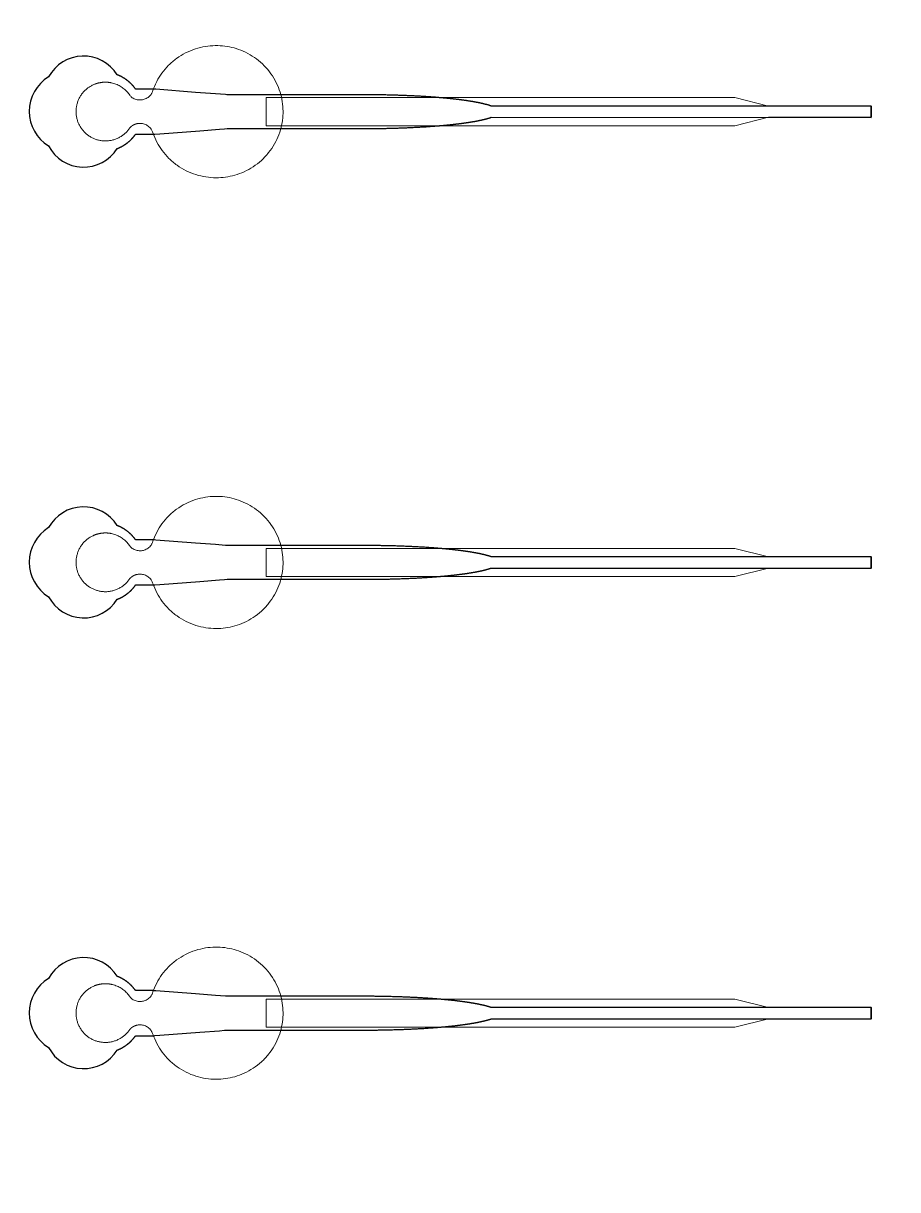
# Model space of a CAD drawing. Header units: inches. Extents: x -52997 to 52003, y -52254 to 52746.
# Drawn here: x -7131 to -3252, y 2758 to 7933 of the extents above; entities that cross this region are included whole.
import ezdxf

# ---------------------------------------------------------------- set-up
doc = ezdxf.new("R2010")
doc.units = ezdxf.units.IN
doc.header["$MEASUREMENT"] = 0
doc.layers.add('1', color=1, linetype='Continuous')
doc.layers.add('2', color=140, linetype='Continuous', lineweight=0)
doc.layers.add('3', color=90, linetype='Continuous', lineweight=0)

msp = doc.modelspace()

# ---------------------------------------------------------------- linework, layer by layer
at = {"layer": '1'}
for points in [[(-16283.4, -47485.7), (0, -47485.7), (16283.4, -47485.7, 5.999107)], [(-16250, -47285.7), (0, -47285.7), (16250, -47285.7, 5.986812)], [(-13685.8, -45485.7), (0, -45485.7), (13685.8, -45485.7, 6.794322)], [(-6714.9, 7377.2), (-6714.5, 7377.3), (-6713.7, 7377.6), (-6712.9, 7378), (-6712, 7378.3), (-6711.2, 7378.6), (-6710.3, 7379), (-6709.5, 7379.4), (-6708.6, 7379.7), (-6707.8, 7380.1), (-6706.9, 7380.5), (-6706.1, 7380.8), (-6705.2, 7381.2), (-6704.3, 7381.6), (-6703.5, 7382), (-6702.6, 7382.4), (-6701.8, 7382.8), (-6700.9, 7383.3), (-6700.1, 7383.7), (-6699.2, 7384.1), (-6698.3, 7384.5), (-6697.5, 7385), (-6696.6, 7385.4), (-6695.8, 7385.9), (-6694.9, 7386.3), (-6694.1, 7386.8), (-6693.2, 7387.3), (-6692.3, 7387.8), (-6691.5, 7388.2), (-6690.6, 7388.7), (-6689.8, 7389.2), (-6688.9, 7389.7), (-6688.1, 7390.2), (-6687.2, 7390.8), (-6686.4, 7391.3), (-6685.5, 7391.8), (-6684.7, 7392.3), (-6683.8, 7392.9), (-6683, 7393.4), (-6682.1, 7393.9), (-6681.3, 7394.5), (-6680.5, 7395.1), (-6679.6, 7395.6), (-6678.8, 7396.2), (-6677.9, 7396.8), (-6677.1, 7397.3), (-6676.3, 7397.9), (-6675.5, 7398.5), (-6674.6, 7399.1), (-6673.8, 7399.7), (-6673, 7400.3), (-6672.2, 7400.9), (-6671.4, 7401.5), (-6670.6, 7402.2), (-6669.7, 7402.8), (-6668.9, 7403.4), (-6668.1, 7404), (-6667.3, 7404.7), (-6666.5, 7405.3), (-6665.8, 7406), (-6665, 7406.6), (-6664.2, 7407.3), (-6663.4, 7407.9), (-6662.6, 7408.6), (-6661.9, 7409.3), (-6661.1, 7409.9), (-6660.3, 7410.6), (-6659.6, 7411.3), (-6658.8, 7412), (-6658.1, 7412.7), (-6657.3, 7413.4), (-6656.6, 7414), (-6655.8, 7414.7), (-6655.1, 7415.4), (-6654.4, 7416.2), (-6653.6, 7416.9), (-6652.9, 7417.6), (-6652.2, 7418.3), (-6651.5, 7419), (-6650.8, 7419.7), (-6650.1, 7420.5), (-6649.4, 7421.2), (-6648.7, 7421.9), (-6648, 7422.6), (-6647.3, 7423.4), (-6646.7, 7424.1), (-6646, 7424.9), (-6645.3, 7425.6), (-6644.7, 7426.3), (-6644, 7427.1), (-6643.4, 7427.8), (-6642.7, 7428.6), (-6642.1, 7429.3), (-6641.5, 7430.1), (-6640.9, 7430.8), (-6640.2, 7431.6), (-6639.6, 7432.4), (-6639, 7433.1), (-6638.4, 7433.9), (-6637.8, 7434.7), (-6637.3, 7435.4), (-6636.7, 7436.2), (-6636.1, 7436.9), (-6635.5, 7437.7), (-6635, 7438.5), (-6634.4, 7439.3), (-6633.9, 7440), (-6633.3, 7440.8), (-6589.8, 7440.8), (-6568, 7440.8), (-6557.1, 7440.8), (-6554.3, 7440.8), (-6553, 7440.8), (-6552.9, 7440.8), (-6552.9, 7440.8), (-6552.9, 7440.8), (-6552.9, 7440.8), (-6552.9, 7440.8), (-6552.8, 7440.8), (-6552.5, 7440.8), (-6551.8, 7440.9), (-6550.4, 7441), (-6547.6, 7441.2), (-6525.5, 7442.9), (-6348.9, 7456.4), (-6260.6, 7463.2), (-6238.5, 7464.9), (-6227.5, 7465.8), (-6227.1, 7465.8), (-6227, 7465.8), (-6227, 7465.8), (-6227, 7465.8), (-6226.9, 7465.8), (-6226.5, 7465.8), (-5966, 7465.8), (-5959.7, 7465.8), (-5947.1, 7465.8), (-5846.6, 7465.8), (-5645.6, 7465.8), (-5633, 7465.8), (-5626.8, 7465.8), (-5623.6, 7465.8), (-5622, 7465.8), (-5621.6, 7465.8), (-5621.5, 7465.8), (-5621.4, 7465.8), (-5621.3, 7465.8), (-5621.3, 7465.8), (-5621.3, 7465.8), (-5620.7, 7465.8), (-5616.1, 7465.8), (-5611.5, 7465.8), (-5606.9, 7465.8), (-5602.2, 7465.8), (-5597.6, 7465.9), (-5592.9, 7465.9), (-5588.3, 7465.9), (-5583.6, 7465.9), (-5578.9, 7466), (-5574.2, 7466), (-5569.5, 7466.1), (-5564.8, 7466.1), (-5560, 7466.2), (-5555.3, 7466.3), (-5550.5, 7466.3), (-5545.8, 7466.4), (-5541, 7466.5), (-5536.2, 7466.6), (-5531.5, 7466.6), (-5526.7, 7466.7), (-5521.9, 7466.8), (-5517.1, 7466.9), (-5512.3, 7467), (-5507.4, 7467.2), (-5502.6, 7467.3), (-5497.8, 7467.4), (-5493, 7467.5), (-5488.2, 7467.7), (-5483.3, 7467.8), (-5478.5, 7468), (-5473.7, 7468.1), (-5468.8, 7468.3), (-5464, 7468.4), (-5459.2, 7468.6), (-5454.3, 7468.8), (-5449.5, 7468.9), (-5444.7, 7469.1), (-5439.9, 7469.3), (-5435, 7469.5), (-5430.2, 7469.7), (-5425.4, 7469.9), (-5420.6, 7470.1), (-5415.8, 7470.3), (-5411, 7470.6), (-5406.2, 7470.8), (-5401.4, 7471), (-5396.6, 7471.3), (-5391.9, 7471.5), (-5387.1, 7471.7), (-5382.4, 7472), (-5377.6, 7472.3), (-5372.9, 7472.5), (-5368.2, 7472.8), (-5363.5, 7473.1), (-5358.8, 7473.4), (-5354.1, 7473.6), (-5349.4, 7473.9), (-5344.8, 7474.2), (-5340.1, 7474.5), (-5335.5, 7474.8), (-5330.9, 7475.2), (-5326.3, 7475.5), (-5321.7, 7475.8), (-5319.4, 7476), (-5317.2, 7476.1), (-5314.9, 7476.3), (-5312.6, 7476.5), (-5310.4, 7476.7), (-5308.1, 7476.8), (-5305.9, 7477), (-5303.6, 7477.2), (-5301.4, 7477.3), (-5299.1, 7477.5), (-5296.9, 7477.7), (-5294.7, 7477.9), (-5292.5, 7478.1), (-5290.3, 7478.2), (-5288, 7478.4), (-5285.8, 7478.6), (-5283.6, 7478.8), (-5281.4, 7479), (-5279.3, 7479.2), (-5277.1, 7479.4), (-5274.9, 7479.6), (-5272.7, 7479.7), (-5270.6, 7479.9), (-5268.4, 7480.1), (-5266.3, 7480.3), (-5264.1, 7480.5), (-5262, 7480.7), (-5259.9, 7480.9), (-5257.7, 7481.1), (-5255.6, 7481.3), (-5253.5, 7481.5), (-5251.4, 7481.7), (-5249.3, 7481.9), (-5247.2, 7482.2), (-5245.1, 7482.4), (-5243, 7482.6), (-5241, 7482.8), (-5238.9, 7483), (-5236.9, 7483.2), (-5234.8, 7483.4), (-5232.8, 7483.6), (-5230.7, 7483.9), (-5228.7, 7484.1), (-5226.7, 7484.3), (-5224.7, 7484.5), (-5222.7, 7484.7), (-5220.7, 7485), (-5218.7, 7485.2), (-5216.7, 7485.4), (-5214.7, 7485.6), (-5212.8, 7485.9), (-5210.8, 7486.1), (-5208.9, 7486.3), (-5206.9, 7486.6), (-5205, 7486.8), (-5203.1, 7487), (-5201.1, 7487.3), (-5199.2, 7487.5), (-5197.3, 7487.7), (-5195.4, 7488), (-5193.6, 7488.2), (-5191.7, 7488.4), (-5189.8, 7488.7), (-5188, 7488.9), (-5186.1, 7489.2), (-5184.3, 7489.4), (-5182.5, 7489.6), (-5180.6, 7489.9), (-5178.8, 7490.1), (-5177, 7490.4), (-5175.2, 7490.6), (-5173.4, 7490.9), (-5171.7, 7491.1), (-5169.9, 7491.4), (-5168.1, 7491.6), (-5166.4, 7491.9), (-5164.6, 7492.1), (-5162.9, 7492.4), (-5161.2, 7492.7), (-5159.5, 7492.9), (-5157.8, 7493.2), (-5156.1, 7493.4), (-5154.4, 7493.7), (-5152.7, 7493.9), (-5151.1, 7494.2), (-5149.4, 7494.5), (-5147.8, 7494.7), (-5146.1, 7495), (-5144.5, 7495.3), (-5142.9, 7495.5), (-5141.3, 7495.8), (-5139.7, 7496.1), (-5138.1, 7496.3), (-5136.6, 7496.6), (-5135, 7496.9), (-5133.4, 7497.1), (-5131.9, 7497.4), (-5130.4, 7497.7), (-5128.8, 7497.9), (-5127.3, 7498.2), (-5125.8, 7498.5), (-5124.3, 7498.8), (-5122.9, 7499), (-5121.4, 7499.3), (-5119.9, 7499.6), (-5118.5, 7499.9), (-5117, 7500.1), (-5115.6, 7500.4), (-5114.2, 7500.7), (-5112.8, 7501), (-5111.4, 7501.3), (-5110, 7501.5), (-5108.6, 7501.8), (-5107.3, 7502.1), (-5105.9, 7502.4), (-5104.6, 7502.7), (-5103.2, 7503), (-5101.9, 7503.2), (-5100.6, 7503.5), (-5099.3, 7503.8), (-5098, 7504.1), (-5096.7, 7504.4), (-5095.4, 7504.7), (-5094.2, 7505), (-5092.9, 7505.3), (-5091.7, 7505.5), (-5090.5, 7505.8), (-5089.3, 7506.1), (-5088.1, 7506.4), (-5086.9, 7506.7), (-5085.7, 7507), (-5084.5, 7507.3), (-5083.4, 7507.6), (-5082.2, 7507.9), (-5081.1, 7508.2), (-5079.9, 7508.5), (-5078.8, 7508.7), (-5077.7, 7509), (-5076.6, 7509.3), (-5075.5, 7509.6), (-5074.5, 7509.9), (-5073.4, 7510.2), (-5072.4, 7510.5), (-5071.3, 7510.8), (-5070.3, 7511.1), (-5069.3, 7511.4), (-5068.3, 7511.7), (-5067.3, 7512), (-5066.3, 7512.3), (-5065.3, 7512.6), (-5064.4, 7512.9), (-5063.4, 7513.2), (-5062.5, 7513.5), (-5061.5, 7513.8), (-5060.6, 7514.1), (-5059.7, 7514.4), (-5058.8, 7514.7), (-5057.9, 7515), (-5057.1, 7515.3), (-5055.7, 7515.8), (-3370, 7515.6), (-3370, 7565.8), (-5055.6, 7565.8), (-5055.9, 7565.9), (-5056.7, 7566.2), (-5057.6, 7566.5), (-5058.5, 7566.8), (-5059.4, 7567.1), (-5060.3, 7567.4), (-5061.2, 7567.7), (-5062.1, 7568), (-5063.1, 7568.3), (-5064, 7568.6), (-5065, 7568.9), (-5065.9, 7569.2), (-5066.9, 7569.5), (-5067.9, 7569.8), (-5068.9, 7570.1), (-5069.9, 7570.4), (-5071, 7570.7), (-5072, 7571), (-5073.1, 7571.3), (-5074.1, 7571.6), (-5075.2, 7571.9), (-5076.3, 7572.2), (-5077.4, 7572.5), (-5078.5, 7572.8), (-5079.6, 7573), (-5080.7, 7573.3), (-5081.9, 7573.6), (-5083, 7573.9), (-5084.2, 7574.2), (-5085.3, 7574.5), (-5086.5, 7574.8), (-5087.7, 7575.1), (-5088.9, 7575.4), (-5090.1, 7575.7), (-5091.3, 7576), (-5092.6, 7576.3), (-5093.8, 7576.5), (-5095.1, 7576.8), (-5096.4, 7577.1), (-5097.6, 7577.4), (-5098.9, 7577.7), (-5100.2, 7578), (-5101.5, 7578.3), (-5102.9, 7578.6), (-5104.2, 7578.8), (-5105.5, 7579.1), (-5106.9, 7579.4), (-5108.3, 7579.7), (-5109.6, 7580), (-5111, 7580.3), (-5112.4, 7580.5), (-5113.8, 7580.8), (-5115.3, 7581.1), (-5116.7, 7581.4), (-5118.1, 7581.7), (-5119.6, 7581.9), (-5121, 7582.2), (-5122.5, 7582.5), (-5124, 7582.8), (-5125.5, 7583), (-5127, 7583.3), (-5128.5, 7583.6), (-5130, 7583.9), (-5131.5, 7584.1), (-5133.1, 7584.4), (-5134.6, 7584.7), (-5136.2, 7584.9), (-5137.8, 7585.2), (-5139.4, 7585.5), (-5141, 7585.7), (-5142.6, 7586), (-5144.2, 7586.3), (-5145.8, 7586.5), (-5147.4, 7586.8), (-5149.1, 7587.1), (-5150.7, 7587.3), (-5152.4, 7587.6), (-5154.1, 7587.9), (-5155.7, 7588.1), (-5157.4, 7588.4), (-5159.1, 7588.6), (-5160.8, 7588.9), (-5162.6, 7589.1), (-5164.3, 7589.4), (-5166, 7589.7), (-5167.8, 7589.9), (-5169.5, 7590.2), (-5171.3, 7590.4), (-5173.1, 7590.7), (-5174.9, 7590.9), (-5176.6, 7591.2), (-5178.4, 7591.4), (-5180.3, 7591.6), (-5182.1, 7591.9), (-5183.9, 7592.1), (-5185.7, 7592.4), (-5187.6, 7592.6), (-5189.4, 7592.9), (-5191.3, 7593.1), (-5193.2, 7593.3), (-5195.1, 7593.6), (-5197, 7593.8), (-5198.8, 7594.1), (-5200.8, 7594.3), (-5202.7, 7594.5), (-5204.6, 7594.8), (-5206.5, 7595), (-5208.5, 7595.2), (-5210.4, 7595.5), (-5212.4, 7595.7), (-5214.3, 7595.9), (-5216.3, 7596.1), (-5218.3, 7596.4), (-5220.3, 7596.6), (-5222.3, 7596.8), (-5224.3, 7597), (-5226.3, 7597.2), (-5228.3, 7597.5), (-5230.3, 7597.7), (-5232.3, 7597.9), (-5234.4, 7598.1), (-5236.4, 7598.3), (-5238.5, 7598.5), (-5240.5, 7598.8), (-5242.6, 7599), (-5244.7, 7599.2), (-5246.8, 7599.4), (-5248.8, 7599.6), (-5250.9, 7599.8), (-5253, 7600), (-5255.1, 7600.2), (-5257.3, 7600.4), (-5259.4, 7600.6), (-5261.5, 7600.8), (-5263.6, 7601), (-5265.8, 7601.2), (-5267.9, 7601.4), (-5270.1, 7601.6), (-5272.2, 7601.8), (-5274.4, 7602), (-5276.6, 7602.2), (-5278.7, 7602.4), (-5280.9, 7602.6), (-5283.1, 7602.8), (-5285.3, 7602.9), (-5287.5, 7603.1), (-5289.7, 7603.3), (-5291.9, 7603.5), (-5294.1, 7603.7), (-5296.4, 7603.8), (-5298.6, 7604), (-5300.8, 7604.2), (-5303, 7604.4), (-5305.3, 7604.6), (-5307.5, 7604.7), (-5309.8, 7604.9), (-5312, 7605.1), (-5314.3, 7605.2), (-5316.6, 7605.4), (-5318.8, 7605.6), (-5323.4, 7605.9), (-5327.9, 7606.2), (-5332.5, 7606.5), (-5337.1, 7606.9), (-5341.7, 7607.2), (-5346.4, 7607.5), (-5351, 7607.8), (-5355.7, 7608), (-5360.4, 7608.3), (-5365, 7608.6), (-5369.7, 7608.9), (-5374.4, 7609.2), (-5379.2, 7609.4), (-5383.9, 7609.7), (-5388.6, 7609.9), (-5393.4, 7610.2), (-5398.1, 7610.4), (-5402.9, 7610.7), (-5407.7, 7610.9), (-5412.4, 7611.1), (-5417.2, 7611.3), (-5422, 7611.5), (-5426.8, 7611.7), (-5431.6, 7611.9), (-5436.4, 7612.1), (-5441.2, 7612.3), (-5446, 7612.5), (-5450.8, 7612.7), (-5455.6, 7612.9), (-5460.4, 7613.1), (-5465.2, 7613.2), (-5470, 7613.4), (-5474.8, 7613.5), (-5479.7, 7613.7), (-5484.5, 7613.8), (-5489.3, 7614), (-5494.1, 7614.1), (-5498.9, 7614.2), (-5503.7, 7614.3), (-5508.4, 7614.5), (-5513.2, 7614.6), (-5518, 7614.7), (-5522.8, 7614.8), (-5527.5, 7614.9), (-5532.3, 7615), (-5537.1, 7615.1), (-5541.8, 7615.1), (-5546.5, 7615.2), (-5551.3, 7615.3), (-5556, 7615.4), (-5560.7, 7615.4), (-5565.4, 7615.5), (-5570.1, 7615.5), (-5574.8, 7615.6), (-5579.4, 7615.6), (-5584.1, 7615.7), (-5588.7, 7615.7), (-5593.4, 7615.7), (-5598, 7615.7), (-5602.6, 7615.8), (-5607.2, 7615.8), (-5609.5, 7615.8), (-5610.1, 7615.8), (-5610.4, 7615.8), (-5610.5, 7615.8), (-5610.7, 7615.8), (-5612.3, 7615.8), (-5618.7, 7615.8), (-5631.4, 7615.8), (-5682.4, 7615.8), (-5886.3, 7615.8), (-5937.3, 7615.8), (-5962.8, 7615.8), (-5969.2, 7615.8), (-5970.8, 7615.8), (-6226.6, 7615.8), (-6227, 7615.8), (-6227, 7615.8), (-6227, 7615.8), (-6227.1, 7615.8), (-6227.2, 7615.8), (-6227.5, 7615.8), (-6228.9, 7615.9), (-6234.4, 7616.3), (-6278.6, 7619.7), (-6366.9, 7626.5), (-6543.5, 7640.1), (-6549.1, 7640.5), (-6551.8, 7640.7), (-6552.5, 7640.8), (-6552.8, 7640.8), (-6552.9, 7640.8), (-6552.9, 7640.8), (-6552.9, 7640.8), (-6552.9, 7640.8), (-6552.9, 7640.8), (-6553, 7640.8), (-6553.3, 7640.8), (-6556.1, 7640.8), (-6561.5, 7640.8), (-6572.4, 7640.8), (-6594.2, 7640.8), (-6616, 7640.8), (-6626.9, 7640.8), (-6632.3, 7640.8), (-6633, 7640.8), (-6633.2, 7640.8), (-6633.3, 7640.8), (-6633.3, 7640.8), (-6633.3, 7640.8), (-6633.3, 7640.8), (-6633.4, 7640.8), (-6633.7, 7641.4), (-6634.5, 7642.5), (-6635.4, 7643.6), (-6636.2, 7644.7), (-6637, 7645.9), (-6637.9, 7647), (-6638.7, 7648.1), (-6639.6, 7649.2), (-6640.5, 7650.3), (-6641.4, 7651.4), (-6642.3, 7652.5), (-6643.2, 7653.6), (-6644.2, 7654.7), (-6645.1, 7655.8), (-6646.1, 7656.9), (-6647.1, 7658), (-6648.1, 7659.1), (-6649.1, 7660.2), (-6650.1, 7661.2), (-6651.1, 7662.3), (-6652.1, 7663.4), (-6653.2, 7664.4), (-6654.3, 7665.5), (-6655.3, 7666.5), (-6656.4, 7667.6), (-6657.5, 7668.6), (-6658.6, 7669.6), (-6659.8, 7670.6), (-6660.9, 7671.6), (-6662, 7672.6), (-6663.2, 7673.6), (-6664.4, 7674.6), (-6665.5, 7675.6), (-6666.7, 7676.6), (-6667.9, 7677.5), (-6669.1, 7678.5), (-6670.3, 7679.4), (-6671.6, 7680.4), (-6672.8, 7681.3), (-6674.1, 7682.2), (-6675.3, 7683.1), (-6676.6, 7684), (-6677.9, 7684.9), (-6679.2, 7685.8), (-6680.5, 7686.7), (-6681.8, 7687.5), (-6683.1, 7688.4), (-6684.4, 7689.2), (-6685.7, 7690), (-6687.1, 7690.8), (-6688.4, 7691.6), (-6689.7, 7692.4), (-6691.1, 7693.2), (-6692.5, 7694), (-6693.8, 7694.7), (-6695.2, 7695.5), (-6696.6, 7696.2), (-6698, 7696.9), (-6699.4, 7697.6), (-6700.8, 7698.3), (-6702.2, 7699), (-6703.6, 7699.7), (-6705, 7700.3), (-6706.4, 7700.9), (-6707.8, 7701.6), (-6709.3, 7702.2), (-6710.7, 7702.8), (-6712.1, 7703.3), (-6713.6, 7703.9), (-6714.8, 7704.4, 0.576044), (-7019.4, 7695.1, 0.560065), (-7019.4, 7388.6, 0.578435)], [(-6714.9, 5377.2), (-6714.5, 5377.3), (-6713.7, 5377.6), (-6712.9, 5378), (-6712, 5378.3), (-6711.2, 5378.6), (-6710.3, 5379), (-6709.5, 5379.4), (-6708.6, 5379.7), (-6707.8, 5380.1), (-6706.9, 5380.5), (-6706.1, 5380.8), (-6705.2, 5381.2), (-6704.3, 5381.6), (-6703.5, 5382), (-6702.6, 5382.4), (-6701.8, 5382.8), (-6700.9, 5383.3), (-6700.1, 5383.7), (-6699.2, 5384.1), (-6698.3, 5384.5), (-6697.5, 5385), (-6696.6, 5385.4), (-6695.8, 5385.9), (-6694.9, 5386.3), (-6694.1, 5386.8), (-6693.2, 5387.3), (-6692.3, 5387.8), (-6691.5, 5388.2), (-6690.6, 5388.7), (-6689.8, 5389.2), (-6688.9, 5389.7), (-6688.1, 5390.2), (-6687.2, 5390.8), (-6686.4, 5391.3), (-6685.5, 5391.8), (-6684.7, 5392.3), (-6683.8, 5392.9), (-6683, 5393.4), (-6682.1, 5393.9), (-6681.3, 5394.5), (-6680.5, 5395.1), (-6679.6, 5395.6), (-6678.8, 5396.2), (-6677.9, 5396.8), (-6677.1, 5397.3), (-6676.3, 5397.9), (-6675.5, 5398.5), (-6674.6, 5399.1), (-6673.8, 5399.7), (-6673, 5400.3), (-6672.2, 5400.9), (-6671.4, 5401.5), (-6670.6, 5402.2), (-6669.7, 5402.8), (-6668.9, 5403.4), (-6668.1, 5404), (-6667.3, 5404.7), (-6666.5, 5405.3), (-6665.8, 5406), (-6665, 5406.6), (-6664.2, 5407.3), (-6663.4, 5407.9), (-6662.6, 5408.6), (-6661.9, 5409.3), (-6661.1, 5409.9), (-6660.3, 5410.6), (-6659.6, 5411.3), (-6658.8, 5412), (-6658.1, 5412.7), (-6657.3, 5413.4), (-6656.6, 5414), (-6655.8, 5414.7), (-6655.1, 5415.4), (-6654.4, 5416.2), (-6653.6, 5416.9), (-6652.9, 5417.6), (-6652.2, 5418.3), (-6651.5, 5419), (-6650.8, 5419.7), (-6650.1, 5420.5), (-6649.4, 5421.2), (-6648.7, 5421.9), (-6648, 5422.6), (-6647.3, 5423.4), (-6646.7, 5424.1), (-6646, 5424.9), (-6645.3, 5425.6), (-6644.7, 5426.3), (-6644, 5427.1), (-6643.4, 5427.8), (-6642.7, 5428.6), (-6642.1, 5429.3), (-6641.5, 5430.1), (-6640.9, 5430.8), (-6640.2, 5431.6), (-6639.6, 5432.4), (-6639, 5433.1), (-6638.4, 5433.9), (-6637.8, 5434.7), (-6637.3, 5435.4), (-6636.7, 5436.2), (-6636.1, 5436.9), (-6635.5, 5437.7), (-6635, 5438.5), (-6634.4, 5439.3), (-6633.9, 5440), (-6633.3, 5440.8), (-6589.8, 5440.8), (-6568, 5440.8), (-6557.1, 5440.8), (-6554.3, 5440.8), (-6553, 5440.8), (-6552.9, 5440.8), (-6552.9, 5440.8), (-6552.9, 5440.8), (-6552.9, 5440.8), (-6552.9, 5440.8), (-6552.8, 5440.8), (-6552.5, 5440.8), (-6551.8, 5440.9), (-6550.4, 5441), (-6547.6, 5441.2), (-6525.5, 5442.9), (-6348.9, 5456.4), (-6260.6, 5463.2), (-6238.5, 5464.9), (-6227.5, 5465.8), (-6227.1, 5465.8), (-6227, 5465.8), (-6227, 5465.8), (-6227, 5465.8), (-6226.9, 5465.8), (-6226.5, 5465.8), (-5966, 5465.8), (-5959.7, 5465.8), (-5947.1, 5465.8), (-5846.6, 5465.8), (-5645.6, 5465.8), (-5633, 5465.8), (-5626.8, 5465.8), (-5623.6, 5465.8), (-5622, 5465.8), (-5621.6, 5465.8), (-5621.5, 5465.8), (-5621.4, 5465.8), (-5621.3, 5465.8), (-5621.3, 5465.8), (-5621.3, 5465.8), (-5620.7, 5465.8), (-5616.1, 5465.8), (-5611.5, 5465.8), (-5606.9, 5465.8), (-5602.2, 5465.8), (-5597.6, 5465.9), (-5592.9, 5465.9), (-5588.3, 5465.9), (-5583.6, 5465.9), (-5578.9, 5466), (-5574.2, 5466), (-5569.5, 5466.1), (-5564.8, 5466.1), (-5560, 5466.2), (-5555.3, 5466.3), (-5550.5, 5466.3), (-5545.8, 5466.4), (-5541, 5466.5), (-5536.2, 5466.6), (-5531.5, 5466.6), (-5526.7, 5466.7), (-5521.9, 5466.8), (-5517.1, 5466.9), (-5512.3, 5467), (-5507.4, 5467.2), (-5502.6, 5467.3), (-5497.8, 5467.4), (-5493, 5467.5), (-5488.2, 5467.7), (-5483.3, 5467.8), (-5478.5, 5468), (-5473.7, 5468.1), (-5468.8, 5468.3), (-5464, 5468.4), (-5459.2, 5468.6), (-5454.3, 5468.8), (-5449.5, 5468.9), (-5444.7, 5469.1), (-5439.9, 5469.3), (-5435, 5469.5), (-5430.2, 5469.7), (-5425.4, 5469.9), (-5420.6, 5470.1), (-5415.8, 5470.3), (-5411, 5470.6), (-5406.2, 5470.8), (-5401.4, 5471), (-5396.6, 5471.3), (-5391.9, 5471.5), (-5387.1, 5471.7), (-5382.4, 5472), (-5377.6, 5472.3), (-5372.9, 5472.5), (-5368.2, 5472.8), (-5363.5, 5473.1), (-5358.8, 5473.4), (-5354.1, 5473.6), (-5349.4, 5473.9), (-5344.8, 5474.2), (-5340.1, 5474.5), (-5335.5, 5474.8), (-5330.9, 5475.2), (-5326.3, 5475.5), (-5321.7, 5475.8), (-5319.4, 5476), (-5317.2, 5476.1), (-5314.9, 5476.3), (-5312.6, 5476.5), (-5310.4, 5476.7), (-5308.1, 5476.8), (-5305.9, 5477), (-5303.6, 5477.2), (-5301.4, 5477.3), (-5299.1, 5477.5), (-5296.9, 5477.7), (-5294.7, 5477.9), (-5292.5, 5478.1), (-5290.3, 5478.2), (-5288, 5478.4), (-5285.8, 5478.6), (-5283.6, 5478.8), (-5281.4, 5479), (-5279.3, 5479.2), (-5277.1, 5479.4), (-5274.9, 5479.6), (-5272.7, 5479.7), (-5270.6, 5479.9), (-5268.4, 5480.1), (-5266.3, 5480.3), (-5264.1, 5480.5), (-5262, 5480.7), (-5259.9, 5480.9), (-5257.7, 5481.1), (-5255.6, 5481.3), (-5253.5, 5481.5), (-5251.4, 5481.7), (-5249.3, 5481.9), (-5247.2, 5482.2), (-5245.1, 5482.4), (-5243, 5482.6), (-5241, 5482.8), (-5238.9, 5483), (-5236.9, 5483.2), (-5234.8, 5483.4), (-5232.8, 5483.6), (-5230.7, 5483.9), (-5228.7, 5484.1), (-5226.7, 5484.3), (-5224.7, 5484.5), (-5222.7, 5484.7), (-5220.7, 5485), (-5218.7, 5485.2), (-5216.7, 5485.4), (-5214.7, 5485.6), (-5212.8, 5485.9), (-5210.8, 5486.1), (-5208.9, 5486.3), (-5206.9, 5486.6), (-5205, 5486.8), (-5203.1, 5487), (-5201.1, 5487.3), (-5199.2, 5487.5), (-5197.3, 5487.7), (-5195.4, 5488), (-5193.6, 5488.2), (-5191.7, 5488.4), (-5189.8, 5488.7), (-5188, 5488.9), (-5186.1, 5489.2), (-5184.3, 5489.4), (-5182.5, 5489.6), (-5180.6, 5489.9), (-5178.8, 5490.1), (-5177, 5490.4), (-5175.2, 5490.6), (-5173.4, 5490.9), (-5171.7, 5491.1), (-5169.9, 5491.4), (-5168.1, 5491.6), (-5166.4, 5491.9), (-5164.6, 5492.1), (-5162.9, 5492.4), (-5161.2, 5492.7), (-5159.5, 5492.9), (-5157.8, 5493.2), (-5156.1, 5493.4), (-5154.4, 5493.7), (-5152.7, 5493.9), (-5151.1, 5494.2), (-5149.4, 5494.5), (-5147.8, 5494.7), (-5146.1, 5495), (-5144.5, 5495.3), (-5142.9, 5495.5), (-5141.3, 5495.8), (-5139.7, 5496.1), (-5138.1, 5496.3), (-5136.6, 5496.6), (-5135, 5496.9), (-5133.4, 5497.1), (-5131.9, 5497.4), (-5130.4, 5497.7), (-5128.8, 5497.9), (-5127.3, 5498.2), (-5125.8, 5498.5), (-5124.3, 5498.8), (-5122.9, 5499), (-5121.4, 5499.3), (-5119.9, 5499.6), (-5118.5, 5499.9), (-5117, 5500.1), (-5115.6, 5500.4), (-5114.2, 5500.7), (-5112.8, 5501), (-5111.4, 5501.3), (-5110, 5501.5), (-5108.6, 5501.8), (-5107.3, 5502.1), (-5105.9, 5502.4), (-5104.6, 5502.7), (-5103.2, 5503), (-5101.9, 5503.2), (-5100.6, 5503.5), (-5099.3, 5503.8), (-5098, 5504.1), (-5096.7, 5504.4), (-5095.4, 5504.7), (-5094.2, 5505), (-5092.9, 5505.3), (-5091.7, 5505.5), (-5090.5, 5505.8), (-5089.3, 5506.1), (-5088.1, 5506.4), (-5086.9, 5506.7), (-5085.7, 5507), (-5084.5, 5507.3), (-5083.4, 5507.6), (-5082.2, 5507.9), (-5081.1, 5508.2), (-5079.9, 5508.5), (-5078.8, 5508.7), (-5077.7, 5509), (-5076.6, 5509.3), (-5075.5, 5509.6), (-5074.5, 5509.9), (-5073.4, 5510.2), (-5072.4, 5510.5), (-5071.3, 5510.8), (-5070.3, 5511.1), (-5069.3, 5511.4), (-5068.3, 5511.7), (-5067.3, 5512), (-5066.3, 5512.3), (-5065.3, 5512.6), (-5064.4, 5512.9), (-5063.4, 5513.2), (-5062.5, 5513.5), (-5061.5, 5513.8), (-5060.6, 5514.1), (-5059.7, 5514.4), (-5058.8, 5514.7), (-5057.9, 5515), (-5057.1, 5515.3), (-5055.7, 5515.8), (-3370, 5515.6), (-3370, 5565.8), (-5055.6, 5565.8), (-5055.9, 5565.9), (-5056.7, 5566.2), (-5057.6, 5566.5), (-5058.5, 5566.8), (-5059.4, 5567.1), (-5060.3, 5567.4), (-5061.2, 5567.7), (-5062.1, 5568), (-5063.1, 5568.3), (-5064, 5568.6), (-5065, 5568.9), (-5065.9, 5569.2), (-5066.9, 5569.5), (-5067.9, 5569.8), (-5068.9, 5570.1), (-5069.9, 5570.4), (-5071, 5570.7), (-5072, 5571), (-5073.1, 5571.3), (-5074.1, 5571.6), (-5075.2, 5571.9), (-5076.3, 5572.2), (-5077.4, 5572.5), (-5078.5, 5572.8), (-5079.6, 5573), (-5080.7, 5573.3), (-5081.9, 5573.6), (-5083, 5573.9), (-5084.2, 5574.2), (-5085.3, 5574.5), (-5086.5, 5574.8), (-5087.7, 5575.1), (-5088.9, 5575.4), (-5090.1, 5575.7), (-5091.3, 5576), (-5092.6, 5576.3), (-5093.8, 5576.5), (-5095.1, 5576.8), (-5096.4, 5577.1), (-5097.6, 5577.4), (-5098.9, 5577.7), (-5100.2, 5578), (-5101.5, 5578.3), (-5102.9, 5578.6), (-5104.2, 5578.8), (-5105.5, 5579.1), (-5106.9, 5579.4), (-5108.3, 5579.7), (-5109.6, 5580), (-5111, 5580.3), (-5112.4, 5580.5), (-5113.8, 5580.8), (-5115.3, 5581.1), (-5116.7, 5581.4), (-5118.1, 5581.7), (-5119.6, 5581.9), (-5121, 5582.2), (-5122.5, 5582.5), (-5124, 5582.8), (-5125.5, 5583), (-5127, 5583.3), (-5128.5, 5583.6), (-5130, 5583.9), (-5131.5, 5584.1), (-5133.1, 5584.4), (-5134.6, 5584.7), (-5136.2, 5584.9), (-5137.8, 5585.2), (-5139.4, 5585.5), (-5141, 5585.7), (-5142.6, 5586), (-5144.2, 5586.3), (-5145.8, 5586.5), (-5147.4, 5586.8), (-5149.1, 5587.1), (-5150.7, 5587.3), (-5152.4, 5587.6), (-5154.1, 5587.9), (-5155.7, 5588.1), (-5157.4, 5588.4), (-5159.1, 5588.6), (-5160.8, 5588.9), (-5162.6, 5589.1), (-5164.3, 5589.4), (-5166, 5589.7), (-5167.8, 5589.9), (-5169.5, 5590.2), (-5171.3, 5590.4), (-5173.1, 5590.7), (-5174.9, 5590.9), (-5176.6, 5591.2), (-5178.4, 5591.4), (-5180.3, 5591.6), (-5182.1, 5591.9), (-5183.9, 5592.1), (-5185.7, 5592.4), (-5187.6, 5592.6), (-5189.4, 5592.9), (-5191.3, 5593.1), (-5193.2, 5593.3), (-5195.1, 5593.6), (-5197, 5593.8), (-5198.8, 5594.1), (-5200.8, 5594.3), (-5202.7, 5594.5), (-5204.6, 5594.8), (-5206.5, 5595), (-5208.5, 5595.2), (-5210.4, 5595.5), (-5212.4, 5595.7), (-5214.3, 5595.9), (-5216.3, 5596.1), (-5218.3, 5596.4), (-5220.3, 5596.6), (-5222.3, 5596.8), (-5224.3, 5597), (-5226.3, 5597.2), (-5228.3, 5597.5), (-5230.3, 5597.7), (-5232.3, 5597.9), (-5234.4, 5598.1), (-5236.4, 5598.3), (-5238.5, 5598.5), (-5240.5, 5598.8), (-5242.6, 5599), (-5244.7, 5599.2), (-5246.8, 5599.4), (-5248.8, 5599.6), (-5250.9, 5599.8), (-5253, 5600), (-5255.1, 5600.2), (-5257.3, 5600.4), (-5259.4, 5600.6), (-5261.5, 5600.8), (-5263.6, 5601), (-5265.8, 5601.2), (-5267.9, 5601.4), (-5270.1, 5601.6), (-5272.2, 5601.8), (-5274.4, 5602), (-5276.6, 5602.2), (-5278.7, 5602.4), (-5280.9, 5602.6), (-5283.1, 5602.8), (-5285.3, 5602.9), (-5287.5, 5603.1), (-5289.7, 5603.3), (-5291.9, 5603.5), (-5294.1, 5603.7), (-5296.4, 5603.8), (-5298.6, 5604), (-5300.8, 5604.2), (-5303, 5604.4), (-5305.3, 5604.6), (-5307.5, 5604.7), (-5309.8, 5604.9), (-5312, 5605.1), (-5314.3, 5605.2), (-5316.6, 5605.4), (-5318.8, 5605.6), (-5323.4, 5605.9), (-5327.9, 5606.2), (-5332.5, 5606.5), (-5337.1, 5606.9), (-5341.7, 5607.2), (-5346.4, 5607.5), (-5351, 5607.8), (-5355.7, 5608), (-5360.4, 5608.3), (-5365, 5608.6), (-5369.7, 5608.9), (-5374.4, 5609.2), (-5379.2, 5609.4), (-5383.9, 5609.7), (-5388.6, 5609.9), (-5393.4, 5610.2), (-5398.1, 5610.4), (-5402.9, 5610.7), (-5407.7, 5610.9), (-5412.4, 5611.1), (-5417.2, 5611.3), (-5422, 5611.5), (-5426.8, 5611.7), (-5431.6, 5611.9), (-5436.4, 5612.1), (-5441.2, 5612.3), (-5446, 5612.5), (-5450.8, 5612.7), (-5455.6, 5612.9), (-5460.4, 5613.1), (-5465.2, 5613.2), (-5470, 5613.4), (-5474.8, 5613.5), (-5479.7, 5613.7), (-5484.5, 5613.8), (-5489.3, 5614), (-5494.1, 5614.1), (-5498.9, 5614.2), (-5503.7, 5614.3), (-5508.4, 5614.5), (-5513.2, 5614.6), (-5518, 5614.7), (-5522.8, 5614.8), (-5527.5, 5614.9), (-5532.3, 5615), (-5537.1, 5615.1), (-5541.8, 5615.1), (-5546.5, 5615.2), (-5551.3, 5615.3), (-5556, 5615.4), (-5560.7, 5615.4), (-5565.4, 5615.5), (-5570.1, 5615.5), (-5574.8, 5615.6), (-5579.4, 5615.6), (-5584.1, 5615.7), (-5588.7, 5615.7), (-5593.4, 5615.7), (-5598, 5615.7), (-5602.6, 5615.8), (-5607.2, 5615.8), (-5609.5, 5615.8), (-5610.1, 5615.8), (-5610.4, 5615.8), (-5610.5, 5615.8), (-5610.7, 5615.8), (-5612.3, 5615.8), (-5618.7, 5615.8), (-5631.4, 5615.8), (-5682.4, 5615.8), (-5886.3, 5615.8), (-5937.3, 5615.8), (-5962.8, 5615.8), (-5969.2, 5615.8), (-5970.8, 5615.8), (-6226.6, 5615.8), (-6227, 5615.8), (-6227, 5615.8), (-6227, 5615.8), (-6227.1, 5615.8), (-6227.2, 5615.8), (-6227.5, 5615.8), (-6228.9, 5615.9), (-6234.4, 5616.3), (-6278.6, 5619.7), (-6366.9, 5626.5), (-6543.5, 5640.1), (-6549.1, 5640.5), (-6551.8, 5640.7), (-6552.5, 5640.8), (-6552.8, 5640.8), (-6552.9, 5640.8), (-6552.9, 5640.8), (-6552.9, 5640.8), (-6552.9, 5640.8), (-6552.9, 5640.8), (-6553, 5640.8), (-6553.3, 5640.8), (-6556.1, 5640.8), (-6561.5, 5640.8), (-6572.4, 5640.8), (-6594.2, 5640.8), (-6616, 5640.8), (-6626.9, 5640.8), (-6632.3, 5640.8), (-6633, 5640.8), (-6633.2, 5640.8), (-6633.3, 5640.8), (-6633.3, 5640.8), (-6633.3, 5640.8), (-6633.3, 5640.8), (-6633.4, 5640.8), (-6633.7, 5641.4), (-6634.5, 5642.5), (-6635.4, 5643.6), (-6636.2, 5644.7), (-6637, 5645.9), (-6637.9, 5647), (-6638.7, 5648.1), (-6639.6, 5649.2), (-6640.5, 5650.3), (-6641.4, 5651.4), (-6642.3, 5652.5), (-6643.2, 5653.6), (-6644.2, 5654.7), (-6645.1, 5655.8), (-6646.1, 5656.9), (-6647.1, 5658), (-6648.1, 5659.1), (-6649.1, 5660.2), (-6650.1, 5661.2), (-6651.1, 5662.3), (-6652.1, 5663.4), (-6653.2, 5664.4), (-6654.3, 5665.5), (-6655.3, 5666.5), (-6656.4, 5667.6), (-6657.5, 5668.6), (-6658.6, 5669.6), (-6659.8, 5670.6), (-6660.9, 5671.6), (-6662, 5672.6), (-6663.2, 5673.6), (-6664.4, 5674.6), (-6665.5, 5675.6), (-6666.7, 5676.6), (-6667.9, 5677.5), (-6669.1, 5678.5), (-6670.3, 5679.4), (-6671.6, 5680.4), (-6672.8, 5681.3), (-6674.1, 5682.2), (-6675.3, 5683.1), (-6676.6, 5684), (-6677.9, 5684.9), (-6679.2, 5685.8), (-6680.5, 5686.7), (-6681.8, 5687.5), (-6683.1, 5688.4), (-6684.4, 5689.2), (-6685.7, 5690), (-6687.1, 5690.8), (-6688.4, 5691.6), (-6689.7, 5692.4), (-6691.1, 5693.2), (-6692.5, 5694), (-6693.8, 5694.7), (-6695.2, 5695.5), (-6696.6, 5696.2), (-6698, 5696.9), (-6699.4, 5697.6), (-6700.8, 5698.3), (-6702.2, 5699), (-6703.6, 5699.7), (-6705, 5700.3), (-6706.4, 5700.9), (-6707.8, 5701.6), (-6709.3, 5702.2), (-6710.7, 5702.8), (-6712.1, 5703.3), (-6713.6, 5703.9), (-6714.8, 5704.4, 0.576044), (-7019.4, 5695.1, 0.560065), (-7019.4, 5388.6, 0.578435)], [(-6714.9, 3377.2), (-6714.5, 3377.3), (-6713.7, 3377.6), (-6712.9, 3378), (-6712, 3378.3), (-6711.2, 3378.6), (-6710.3, 3379), (-6709.5, 3379.4), (-6708.6, 3379.7), (-6707.8, 3380.1), (-6706.9, 3380.5), (-6706.1, 3380.8), (-6705.2, 3381.2), (-6704.3, 3381.6), (-6703.5, 3382), (-6702.6, 3382.4), (-6701.8, 3382.8), (-6700.9, 3383.3), (-6700.1, 3383.7), (-6699.2, 3384.1), (-6698.3, 3384.5), (-6697.5, 3385), (-6696.6, 3385.4), (-6695.8, 3385.9), (-6694.9, 3386.3), (-6694.1, 3386.8), (-6693.2, 3387.3), (-6692.3, 3387.8), (-6691.5, 3388.2), (-6690.6, 3388.7), (-6689.8, 3389.2), (-6688.9, 3389.7), (-6688.1, 3390.2), (-6687.2, 3390.8), (-6686.4, 3391.3), (-6685.5, 3391.8), (-6684.7, 3392.3), (-6683.8, 3392.9), (-6683, 3393.4), (-6682.1, 3393.9), (-6681.3, 3394.5), (-6680.5, 3395.1), (-6679.6, 3395.6), (-6678.8, 3396.2), (-6677.9, 3396.8), (-6677.1, 3397.3), (-6676.3, 3397.9), (-6675.5, 3398.5), (-6674.6, 3399.1), (-6673.8, 3399.7), (-6673, 3400.3), (-6672.2, 3400.9), (-6671.4, 3401.5), (-6670.6, 3402.2), (-6669.7, 3402.8), (-6668.9, 3403.4), (-6668.1, 3404), (-6667.3, 3404.7), (-6666.5, 3405.3), (-6665.8, 3406), (-6665, 3406.6), (-6664.2, 3407.3), (-6663.4, 3407.9), (-6662.6, 3408.6), (-6661.9, 3409.3), (-6661.1, 3409.9), (-6660.3, 3410.6), (-6659.6, 3411.3), (-6658.8, 3412), (-6658.1, 3412.7), (-6657.3, 3413.4), (-6656.6, 3414), (-6655.8, 3414.7), (-6655.1, 3415.4), (-6654.4, 3416.2), (-6653.6, 3416.9), (-6652.9, 3417.6), (-6652.2, 3418.3), (-6651.5, 3419), (-6650.8, 3419.7), (-6650.1, 3420.5), (-6649.4, 3421.2), (-6648.7, 3421.9), (-6648, 3422.6), (-6647.3, 3423.4), (-6646.7, 3424.1), (-6646, 3424.9), (-6645.3, 3425.6), (-6644.7, 3426.3), (-6644, 3427.1), (-6643.4, 3427.8), (-6642.7, 3428.6), (-6642.1, 3429.3), (-6641.5, 3430.1), (-6640.9, 3430.8), (-6640.2, 3431.6), (-6639.6, 3432.4), (-6639, 3433.1), (-6638.4, 3433.9), (-6637.8, 3434.7), (-6637.3, 3435.4), (-6636.7, 3436.2), (-6636.1, 3436.9), (-6635.5, 3437.7), (-6635, 3438.5), (-6634.4, 3439.3), (-6633.9, 3440), (-6633.3, 3440.8), (-6589.8, 3440.8), (-6568, 3440.8), (-6557.1, 3440.8), (-6554.3, 3440.8), (-6553, 3440.8), (-6552.9, 3440.8), (-6552.9, 3440.8), (-6552.9, 3440.8), (-6552.9, 3440.8), (-6552.9, 3440.8), (-6552.8, 3440.8), (-6552.5, 3440.8), (-6551.8, 3440.9), (-6550.4, 3441), (-6547.6, 3441.2), (-6525.5, 3442.9), (-6348.9, 3456.4), (-6260.6, 3463.2), (-6238.5, 3464.9), (-6227.5, 3465.8), (-6227.1, 3465.8), (-6227, 3465.8), (-6227, 3465.8), (-6227, 3465.8), (-6226.9, 3465.8), (-6226.5, 3465.8), (-5966, 3465.8), (-5959.7, 3465.8), (-5947.1, 3465.8), (-5846.6, 3465.8), (-5645.6, 3465.8), (-5633, 3465.8), (-5626.8, 3465.8), (-5623.6, 3465.8), (-5622, 3465.8), (-5621.6, 3465.8), (-5621.5, 3465.8), (-5621.4, 3465.8), (-5621.3, 3465.8), (-5621.3, 3465.8), (-5621.3, 3465.8), (-5620.7, 3465.8), (-5616.1, 3465.8), (-5611.5, 3465.8), (-5606.9, 3465.8), (-5602.2, 3465.8), (-5597.6, 3465.9), (-5592.9, 3465.9), (-5588.3, 3465.9), (-5583.6, 3465.9), (-5578.9, 3466), (-5574.2, 3466), (-5569.5, 3466.1), (-5564.8, 3466.1), (-5560, 3466.2), (-5555.3, 3466.3), (-5550.5, 3466.3), (-5545.8, 3466.4), (-5541, 3466.5), (-5536.2, 3466.6), (-5531.5, 3466.6), (-5526.7, 3466.7), (-5521.9, 3466.8), (-5517.1, 3466.9), (-5512.3, 3467), (-5507.4, 3467.2), (-5502.6, 3467.3), (-5497.8, 3467.4), (-5493, 3467.5), (-5488.2, 3467.7), (-5483.3, 3467.8), (-5478.5, 3468), (-5473.7, 3468.1), (-5468.8, 3468.3), (-5464, 3468.4), (-5459.2, 3468.6), (-5454.3, 3468.8), (-5449.5, 3468.9), (-5444.7, 3469.1), (-5439.9, 3469.3), (-5435, 3469.5), (-5430.2, 3469.7), (-5425.4, 3469.9), (-5420.6, 3470.1), (-5415.8, 3470.3), (-5411, 3470.6), (-5406.2, 3470.8), (-5401.4, 3471), (-5396.6, 3471.3), (-5391.9, 3471.5), (-5387.1, 3471.7), (-5382.4, 3472), (-5377.6, 3472.3), (-5372.9, 3472.5), (-5368.2, 3472.8), (-5363.5, 3473.1), (-5358.8, 3473.4), (-5354.1, 3473.6), (-5349.4, 3473.9), (-5344.8, 3474.2), (-5340.1, 3474.5), (-5335.5, 3474.8), (-5330.9, 3475.2), (-5326.3, 3475.5), (-5321.7, 3475.8), (-5319.4, 3476), (-5317.2, 3476.1), (-5314.9, 3476.3), (-5312.6, 3476.5), (-5310.4, 3476.7), (-5308.1, 3476.8), (-5305.9, 3477), (-5303.6, 3477.2), (-5301.4, 3477.3), (-5299.1, 3477.5), (-5296.9, 3477.7), (-5294.7, 3477.9), (-5292.5, 3478.1), (-5290.3, 3478.2), (-5288, 3478.4), (-5285.8, 3478.6), (-5283.6, 3478.8), (-5281.4, 3479), (-5279.3, 3479.2), (-5277.1, 3479.4), (-5274.9, 3479.6), (-5272.7, 3479.7), (-5270.6, 3479.9), (-5268.4, 3480.1), (-5266.3, 3480.3), (-5264.1, 3480.5), (-5262, 3480.7), (-5259.9, 3480.9), (-5257.7, 3481.1), (-5255.6, 3481.3), (-5253.5, 3481.5), (-5251.4, 3481.7), (-5249.3, 3481.9), (-5247.2, 3482.2), (-5245.1, 3482.4), (-5243, 3482.6), (-5241, 3482.8), (-5238.9, 3483), (-5236.9, 3483.2), (-5234.8, 3483.4), (-5232.8, 3483.6), (-5230.7, 3483.9), (-5228.7, 3484.1), (-5226.7, 3484.3), (-5224.7, 3484.5), (-5222.7, 3484.7), (-5220.7, 3485), (-5218.7, 3485.2), (-5216.7, 3485.4), (-5214.7, 3485.6), (-5212.8, 3485.9), (-5210.8, 3486.1), (-5208.9, 3486.3), (-5206.9, 3486.6), (-5205, 3486.8), (-5203.1, 3487), (-5201.1, 3487.3), (-5199.2, 3487.5), (-5197.3, 3487.7), (-5195.4, 3488), (-5193.6, 3488.2), (-5191.7, 3488.4), (-5189.8, 3488.7), (-5188, 3488.9), (-5186.1, 3489.2), (-5184.3, 3489.4), (-5182.5, 3489.6), (-5180.6, 3489.9), (-5178.8, 3490.1), (-5177, 3490.4), (-5175.2, 3490.6), (-5173.4, 3490.9), (-5171.7, 3491.1), (-5169.9, 3491.4), (-5168.1, 3491.6), (-5166.4, 3491.9), (-5164.6, 3492.1), (-5162.9, 3492.4), (-5161.2, 3492.7), (-5159.5, 3492.9), (-5157.8, 3493.2), (-5156.1, 3493.4), (-5154.4, 3493.7), (-5152.7, 3493.9), (-5151.1, 3494.2), (-5149.4, 3494.5), (-5147.8, 3494.7), (-5146.1, 3495), (-5144.5, 3495.3), (-5142.9, 3495.5), (-5141.3, 3495.8), (-5139.7, 3496.1), (-5138.1, 3496.3), (-5136.6, 3496.6), (-5135, 3496.9), (-5133.4, 3497.1), (-5131.9, 3497.4), (-5130.4, 3497.7), (-5128.8, 3497.9), (-5127.3, 3498.2), (-5125.8, 3498.5), (-5124.3, 3498.8), (-5122.9, 3499), (-5121.4, 3499.3), (-5119.9, 3499.6), (-5118.5, 3499.9), (-5117, 3500.1), (-5115.6, 3500.4), (-5114.2, 3500.7), (-5112.8, 3501), (-5111.4, 3501.3), (-5110, 3501.5), (-5108.6, 3501.8), (-5107.3, 3502.1), (-5105.9, 3502.4), (-5104.6, 3502.7), (-5103.2, 3503), (-5101.9, 3503.2), (-5100.6, 3503.5), (-5099.3, 3503.8), (-5098, 3504.1), (-5096.7, 3504.4), (-5095.4, 3504.7), (-5094.2, 3505), (-5092.9, 3505.3), (-5091.7, 3505.5), (-5090.5, 3505.8), (-5089.3, 3506.1), (-5088.1, 3506.4), (-5086.9, 3506.7), (-5085.7, 3507), (-5084.5, 3507.3), (-5083.4, 3507.6), (-5082.2, 3507.9), (-5081.1, 3508.2), (-5079.9, 3508.5), (-5078.8, 3508.7), (-5077.7, 3509), (-5076.6, 3509.3), (-5075.5, 3509.6), (-5074.5, 3509.9), (-5073.4, 3510.2), (-5072.4, 3510.5), (-5071.3, 3510.8), (-5070.3, 3511.1), (-5069.3, 3511.4), (-5068.3, 3511.7), (-5067.3, 3512), (-5066.3, 3512.3), (-5065.3, 3512.6), (-5064.4, 3512.9), (-5063.4, 3513.2), (-5062.5, 3513.5), (-5061.5, 3513.8), (-5060.6, 3514.1), (-5059.7, 3514.4), (-5058.8, 3514.7), (-5057.9, 3515), (-5057.1, 3515.3), (-5055.7, 3515.8), (-3370, 3515.6), (-3370, 3565.8), (-5055.6, 3565.8), (-5055.9, 3565.9), (-5056.7, 3566.2), (-5057.6, 3566.5), (-5058.5, 3566.8), (-5059.4, 3567.1), (-5060.3, 3567.4), (-5061.2, 3567.7), (-5062.1, 3568), (-5063.1, 3568.3), (-5064, 3568.6), (-5065, 3568.9), (-5065.9, 3569.2), (-5066.9, 3569.5), (-5067.9, 3569.8), (-5068.9, 3570.1), (-5069.9, 3570.4), (-5071, 3570.7), (-5072, 3571), (-5073.1, 3571.3), (-5074.1, 3571.6), (-5075.2, 3571.9), (-5076.3, 3572.2), (-5077.4, 3572.5), (-5078.5, 3572.8), (-5079.6, 3573), (-5080.7, 3573.3), (-5081.9, 3573.6), (-5083, 3573.9), (-5084.2, 3574.2), (-5085.3, 3574.5), (-5086.5, 3574.8), (-5087.7, 3575.1), (-5088.9, 3575.4), (-5090.1, 3575.7), (-5091.3, 3576), (-5092.6, 3576.3), (-5093.8, 3576.5), (-5095.1, 3576.8), (-5096.4, 3577.1), (-5097.6, 3577.4), (-5098.9, 3577.7), (-5100.2, 3578), (-5101.5, 3578.3), (-5102.9, 3578.6), (-5104.2, 3578.8), (-5105.5, 3579.1), (-5106.9, 3579.4), (-5108.3, 3579.7), (-5109.6, 3580), (-5111, 3580.3), (-5112.4, 3580.5), (-5113.8, 3580.8), (-5115.3, 3581.1), (-5116.7, 3581.4), (-5118.1, 3581.7), (-5119.6, 3581.9), (-5121, 3582.2), (-5122.5, 3582.5), (-5124, 3582.8), (-5125.5, 3583), (-5127, 3583.3), (-5128.5, 3583.6), (-5130, 3583.9), (-5131.5, 3584.1), (-5133.1, 3584.4), (-5134.6, 3584.7), (-5136.2, 3584.9), (-5137.8, 3585.2), (-5139.4, 3585.5), (-5141, 3585.7), (-5142.6, 3586), (-5144.2, 3586.3), (-5145.8, 3586.5), (-5147.4, 3586.8), (-5149.1, 3587.1), (-5150.7, 3587.3), (-5152.4, 3587.6), (-5154.1, 3587.9), (-5155.7, 3588.1), (-5157.4, 3588.4), (-5159.1, 3588.6), (-5160.8, 3588.9), (-5162.6, 3589.1), (-5164.3, 3589.4), (-5166, 3589.7), (-5167.8, 3589.9), (-5169.5, 3590.2), (-5171.3, 3590.4), (-5173.1, 3590.7), (-5174.9, 3590.9), (-5176.6, 3591.2), (-5178.4, 3591.4), (-5180.3, 3591.6), (-5182.1, 3591.9), (-5183.9, 3592.1), (-5185.7, 3592.4), (-5187.6, 3592.6), (-5189.4, 3592.9), (-5191.3, 3593.1), (-5193.2, 3593.3), (-5195.1, 3593.6), (-5197, 3593.8), (-5198.8, 3594.1), (-5200.8, 3594.3), (-5202.7, 3594.5), (-5204.6, 3594.8), (-5206.5, 3595), (-5208.5, 3595.2), (-5210.4, 3595.5), (-5212.4, 3595.7), (-5214.3, 3595.9), (-5216.3, 3596.1), (-5218.3, 3596.4), (-5220.3, 3596.6), (-5222.3, 3596.8), (-5224.3, 3597), (-5226.3, 3597.2), (-5228.3, 3597.5), (-5230.3, 3597.7), (-5232.3, 3597.9), (-5234.4, 3598.1), (-5236.4, 3598.3), (-5238.5, 3598.5), (-5240.5, 3598.8), (-5242.6, 3599), (-5244.7, 3599.2), (-5246.8, 3599.4), (-5248.8, 3599.6), (-5250.9, 3599.8), (-5253, 3600), (-5255.1, 3600.2), (-5257.3, 3600.4), (-5259.4, 3600.6), (-5261.5, 3600.8), (-5263.6, 3601), (-5265.8, 3601.2), (-5267.9, 3601.4), (-5270.1, 3601.6), (-5272.2, 3601.8), (-5274.4, 3602), (-5276.6, 3602.2), (-5278.7, 3602.4), (-5280.9, 3602.6), (-5283.1, 3602.8), (-5285.3, 3602.9), (-5287.5, 3603.1), (-5289.7, 3603.3), (-5291.9, 3603.5), (-5294.1, 3603.7), (-5296.4, 3603.8), (-5298.6, 3604), (-5300.8, 3604.2), (-5303, 3604.4), (-5305.3, 3604.6), (-5307.5, 3604.7), (-5309.8, 3604.9), (-5312, 3605.1), (-5314.3, 3605.2), (-5316.6, 3605.4), (-5318.8, 3605.6), (-5323.4, 3605.9), (-5327.9, 3606.2), (-5332.5, 3606.5), (-5337.1, 3606.9), (-5341.7, 3607.2), (-5346.4, 3607.5), (-5351, 3607.8), (-5355.7, 3608), (-5360.4, 3608.3), (-5365, 3608.6), (-5369.7, 3608.9), (-5374.4, 3609.2), (-5379.2, 3609.4), (-5383.9, 3609.7), (-5388.6, 3609.9), (-5393.4, 3610.2), (-5398.1, 3610.4), (-5402.9, 3610.7), (-5407.7, 3610.9), (-5412.4, 3611.1), (-5417.2, 3611.3), (-5422, 3611.5), (-5426.8, 3611.7), (-5431.6, 3611.9), (-5436.4, 3612.1), (-5441.2, 3612.3), (-5446, 3612.5), (-5450.8, 3612.7), (-5455.6, 3612.9), (-5460.4, 3613.1), (-5465.2, 3613.2), (-5470, 3613.4), (-5474.8, 3613.5), (-5479.7, 3613.7), (-5484.5, 3613.8), (-5489.3, 3614), (-5494.1, 3614.1), (-5498.9, 3614.2), (-5503.7, 3614.3), (-5508.4, 3614.5), (-5513.2, 3614.6), (-5518, 3614.7), (-5522.8, 3614.8), (-5527.5, 3614.9), (-5532.3, 3615), (-5537.1, 3615.1), (-5541.8, 3615.1), (-5546.5, 3615.2), (-5551.3, 3615.3), (-5556, 3615.4), (-5560.7, 3615.4), (-5565.4, 3615.5), (-5570.1, 3615.5), (-5574.8, 3615.6), (-5579.4, 3615.6), (-5584.1, 3615.7), (-5588.7, 3615.7), (-5593.4, 3615.7), (-5598, 3615.7), (-5602.6, 3615.8), (-5607.2, 3615.8), (-5609.5, 3615.8), (-5610.1, 3615.8), (-5610.4, 3615.8), (-5610.5, 3615.8), (-5610.7, 3615.8), (-5612.3, 3615.8), (-5618.7, 3615.8), (-5631.4, 3615.8), (-5682.4, 3615.8), (-5886.3, 3615.8), (-5937.3, 3615.8), (-5962.8, 3615.8), (-5969.2, 3615.8), (-5970.8, 3615.8), (-6226.6, 3615.8), (-6227, 3615.8), (-6227, 3615.8), (-6227, 3615.8), (-6227.1, 3615.8), (-6227.2, 3615.8), (-6227.5, 3615.8), (-6228.9, 3615.9), (-6234.4, 3616.3), (-6278.6, 3619.7), (-6366.9, 3626.5), (-6543.5, 3640.1), (-6549.1, 3640.5), (-6551.8, 3640.7), (-6552.5, 3640.8), (-6552.8, 3640.8), (-6552.9, 3640.8), (-6552.9, 3640.8), (-6552.9, 3640.8), (-6552.9, 3640.8), (-6552.9, 3640.8), (-6553, 3640.8), (-6553.3, 3640.8), (-6556.1, 3640.8), (-6561.5, 3640.8), (-6572.4, 3640.8), (-6594.2, 3640.8), (-6616, 3640.8), (-6626.9, 3640.8), (-6632.3, 3640.8), (-6633, 3640.8), (-6633.2, 3640.8), (-6633.3, 3640.8), (-6633.3, 3640.8), (-6633.3, 3640.8), (-6633.3, 3640.8), (-6633.4, 3640.8), (-6633.7, 3641.4), (-6634.5, 3642.5), (-6635.4, 3643.6), (-6636.2, 3644.7), (-6637, 3645.9), (-6637.9, 3647), (-6638.7, 3648.1), (-6639.6, 3649.2), (-6640.5, 3650.3), (-6641.4, 3651.4), (-6642.3, 3652.5), (-6643.2, 3653.6), (-6644.2, 3654.7), (-6645.1, 3655.8), (-6646.1, 3656.9), (-6647.1, 3658), (-6648.1, 3659.1), (-6649.1, 3660.2), (-6650.1, 3661.2), (-6651.1, 3662.3), (-6652.1, 3663.4), (-6653.2, 3664.4), (-6654.3, 3665.5), (-6655.3, 3666.5), (-6656.4, 3667.6), (-6657.5, 3668.6), (-6658.6, 3669.6), (-6659.8, 3670.6), (-6660.9, 3671.6), (-6662, 3672.6), (-6663.2, 3673.6), (-6664.4, 3674.6), (-6665.5, 3675.6), (-6666.7, 3676.6), (-6667.9, 3677.5), (-6669.1, 3678.5), (-6670.3, 3679.4), (-6671.6, 3680.4), (-6672.8, 3681.3), (-6674.1, 3682.2), (-6675.3, 3683.1), (-6676.6, 3684), (-6677.9, 3684.9), (-6679.2, 3685.8), (-6680.5, 3686.7), (-6681.8, 3687.5), (-6683.1, 3688.4), (-6684.4, 3689.2), (-6685.7, 3690), (-6687.1, 3690.8), (-6688.4, 3691.6), (-6689.7, 3692.4), (-6691.1, 3693.2), (-6692.5, 3694), (-6693.8, 3694.7), (-6695.2, 3695.5), (-6696.6, 3696.2), (-6698, 3696.9), (-6699.4, 3697.6), (-6700.8, 3698.3), (-6702.2, 3699), (-6703.6, 3699.7), (-6705, 3700.3), (-6706.4, 3700.9), (-6707.8, 3701.6), (-6709.3, 3702.2), (-6710.7, 3702.8), (-6712.1, 3703.3), (-6713.6, 3703.9), (-6714.8, 3704.4, 0.576044), (-7019.4, 3695.1, 0.560065), (-7019.4, 3388.6, 0.578435)]]:
    msp.add_lwpolyline(points, format="xyb", close=True, dxfattribs=at)
msp.add_circle((-497.2, 245.8), 52500, dxfattribs=at)
at = {"layer": '2'}
for points in [[(-16283.4, -47485.7), (0, -47485.7), (16283.4, -47485.7, 5.999107)], [(-16250, -47285.7), (0, -47285.7), (16250, -47285.7, 5.986812)], [(-13685.8, -45485.7), (0, -45485.7), (13685.8, -45485.7, 6.794322)]]:
    msp.add_lwpolyline(points, format="xyb", close=True, dxfattribs=at)
msp.add_circle((-497.2, 245.8), 52500, dxfattribs=at)
for points in [[(-6658, 7470.3), (-6635.8, 7493.4), (-6604.1, 7488.2), (-6572.5, 7483), (-6558.9, 7453.9), (-6483.4, 7213.1), (-6231.4, 7250.8), (-5979.4, 7288.4), (-5979.3, 7540.6), (-5979.2, 7792.7), (-6231.1, 7830.6), (-6483.1, 7868.6), (-6558.8, 7627.8), (-6572, 7599.3), (-6602.8, 7593.6), (-6633.7, 7587.8), (-6656.3, 7609.6), (-6707.6, 7693), (-6802, 7666.9), (-6896.4, 7640.8), (-6897.6, 7542.8), (-6898.8, 7444.9), (-6805.1, 7416.5), (-6711.3, 7388.1), (-6658, 7470.3)], [(-6658, 5470.3), (-6635.8, 5493.4), (-6604.1, 5488.2), (-6572.5, 5483), (-6558.9, 5453.9), (-6483.4, 5213.1), (-6231.4, 5250.8), (-5979.4, 5288.4), (-5979.3, 5540.6), (-5979.2, 5792.7), (-6231.1, 5830.6), (-6483.1, 5868.6), (-6558.8, 5627.8), (-6572, 5599.3), (-6602.8, 5593.6), (-6633.7, 5587.8), (-6656.3, 5609.6), (-6707.6, 5693), (-6802, 5666.9), (-6896.4, 5640.8), (-6897.6, 5542.8), (-6898.8, 5444.9), (-6805.1, 5416.5), (-6711.3, 5388.1), (-6658, 5470.3)], [(-6658, 3470.3), (-6635.8, 3493.4), (-6604.1, 3488.2), (-6572.5, 3483), (-6558.9, 3453.9), (-6483.4, 3213.1), (-6231.4, 3250.8), (-5979.4, 3288.4), (-5979.3, 3540.6), (-5979.2, 3792.7), (-6231.1, 3830.6), (-6483.1, 3868.6), (-6558.8, 3627.8), (-6572, 3599.3), (-6602.8, 3593.6), (-6633.7, 3587.8), (-6656.3, 3609.6), (-6707.6, 3693), (-6802, 3666.9), (-6896.4, 3640.8), (-6897.6, 3542.8), (-6898.8, 3444.9), (-6805.1, 3416.5), (-6711.3, 3388.1), (-6658, 3470.3)]]:
    msp.add_rational_spline(points, [1, 0.884783429184, 1, 0.884783429184, 1, 0.758252289935, 1, 0.758252289935, 1, 0.758252289935, 1, 0.758252289935, 1, 0.888941908896, 1, 0.888941908896, 1, 0.79946124759, 1, 0.79946124759, 1, 0.79946124759, 1, 0.79946124759, 1], degree=2, knots=[0, 0, 0, 0.969535, 0.969535, 1.939069, 1.939069, 3.359405, 3.359405, 4.779741, 4.779741, 6.200078, 6.200078, 7.620414, 7.620414, 8.571947, 8.571947, 9.52348, 9.52348, 10.812277, 10.812277, 12.101074, 12.101074, 13.389871, 13.389871, 14.678668, 14.678668, 14.678668], dxfattribs=at)
at = {"layer": '3'}
for points in [[(-16283.4, -47485.7), (0, -47485.7), (16283.4, -47485.7, 5.999107)], [(-16283.4, -47485.7), (0, -47485.7), (16283.4, -47485.7, 5.999107)], [(-16250, -47285.7), (0, -47285.7), (16250, -47285.7, 5.986812)], [(-16250, -47285.7), (0, -47285.7), (16250, -47285.7, 5.986812)], [(-13685.8, -45485.7), (0, -45485.7), (13685.8, -45485.7, 6.794322)], [(-13685.8, -45485.7), (0, -45485.7), (13685.8, -45485.7, 6.794322)]]:
    msp.add_lwpolyline(points, format="xyb", close=True, dxfattribs=at)
for points in [[(-6054.4, 7603.3), (-3974.9, 7603.3), (-3824.9, 7565.8), (-3367.9, 7565.8), (-3367.9, 7515.8), (-3824.9, 7515.8), (-3974.9, 7478.3), (-6054.4, 7478.3)], [(-6054.4, 5603.3), (-3974.9, 5603.3), (-3824.9, 5565.8), (-3367.9, 5565.8), (-3367.9, 5515.8), (-3824.9, 5515.8), (-3974.9, 5478.3), (-6054.4, 5478.3)], [(-6054.4, 3603.3), (-3974.9, 3603.3), (-3824.9, 3565.8), (-3367.9, 3565.8), (-3367.9, 3515.8), (-3824.9, 3515.8), (-3974.9, 3478.3), (-6054.4, 3478.3)]]:
    msp.add_lwpolyline(points, close=True, dxfattribs=at)
msp.add_circle((-497.2, 245.8), 52500, dxfattribs=at)
msp.add_circle((-497.2, 245.8), 52500, dxfattribs=at)

doc.saveas('drawing.dxf')
